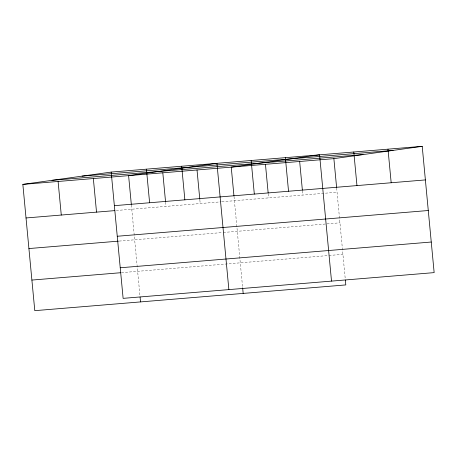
<?xml version="1.0" encoding="UTF-8"?>
<svg xmlns="http://www.w3.org/2000/svg" width="457" height="457" viewBox="0 0 457 457"><rect width="100%" height="100%" fill="white"/><g stroke="black" fill="none" stroke-linecap="round" stroke-linejoin="round"><path stroke-width="0.34" stroke-dasharray="2.29 1.71" d="M116.267 210.5L221.148 201.817M221.845 201.76L337.055 192.22M119.157 241.085L222.639 232.522M223.342 232.464L339.945 222.81M121.431 272.663L328.257 255.543M328.96 255.48L342.921 254.326M336.655 188.021L345.286 279.353M302.443 190.855L302.837 195.053M268.23 193.688L268.625 197.887M234.018 196.521L242.581 287.156M199.869 200.052L200.2 203.548M165.588 202.183L165.988 206.381M131.376 205.016L139.945 295.65"/><path stroke-width="0.69" d="M345.355 280.05L345.812 284.917L34.789 310.663L22.85 184.382L111.188 172.083L422.211 146.337L434.15 272.618L123.122 298.358L111.188 172.083M22.85 184.382L333.878 158.642L422.211 146.337M82.037 176.145L393.06 150.399M52.001 180.326L363.029 154.58M114.359 205.667L425.387 179.921M26.026 217.966L114.856 210.614M117.249 236.258L428.278 210.511M28.917 248.557L118.449 241.147M120.231 267.773L431.259 242.027M31.893 280.072L120.722 272.72M387.999 149.171L391.175 182.754M353.787 152.004L356.963 185.582M333.878 158.642L336.592 187.324M331.514 281.112L319.574 154.832L231.236 167.136L233.95 195.819M299.666 161.47L302.374 190.158M285.362 157.665L288.538 191.249M265.454 164.303L268.162 192.985M251.15 160.498L254.321 194.082M242.65 287.853L243.175 293.411M228.871 289.607L216.938 163.332L128.6 175.631L131.313 204.313M197.024 169.97L199.8 199.349M181.686 166.251L184.862 199.829M162.812 172.797L165.525 201.486M146.434 169.164L149.61 202.748M140.076 297.044L140.539 301.906M93.348 178.55L96.524 212.134M58.102 181.469L61.272 215.047"/></g></svg>
